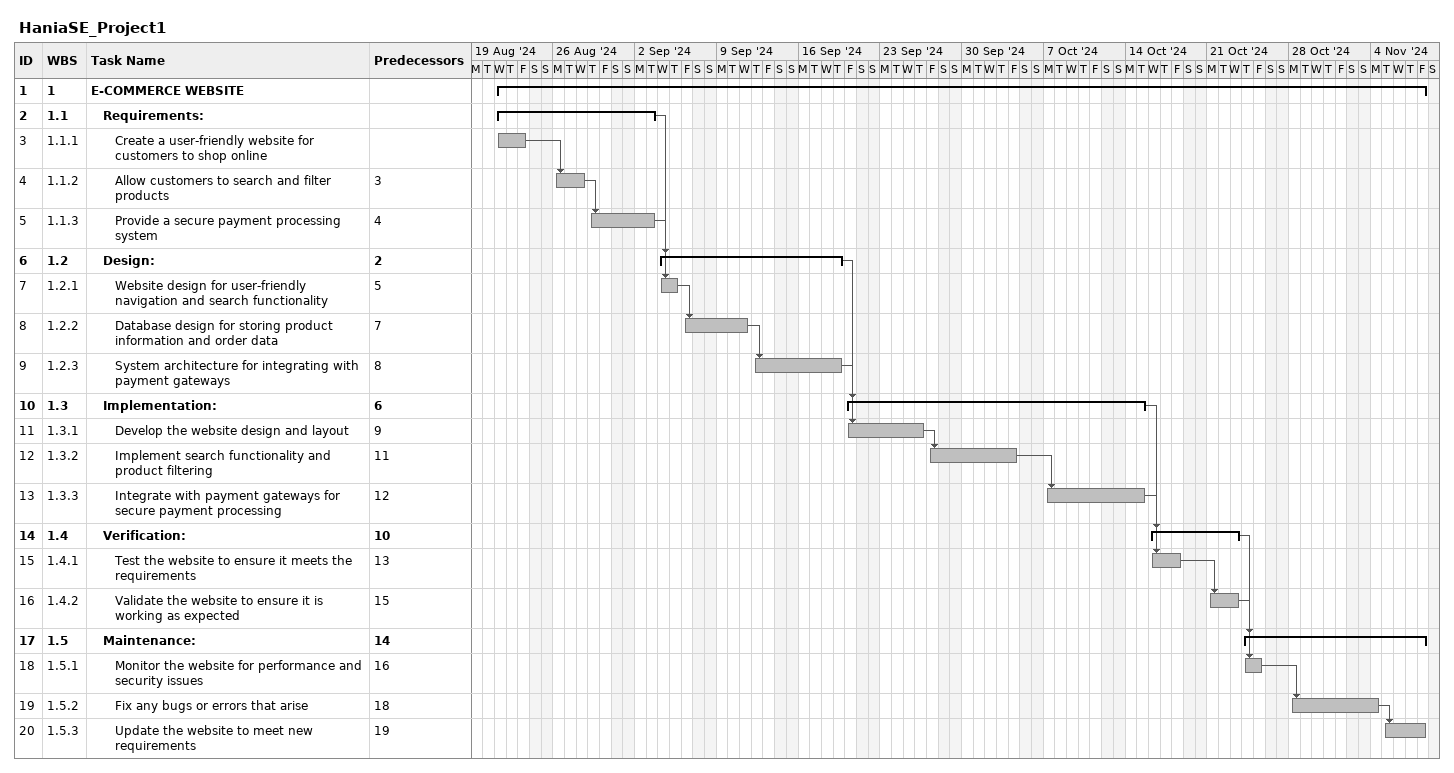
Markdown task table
HaniaSE_Project1

| ID | WBS | Task | Start | Finish | Predecessors |
|---|---|---|---|---|---|
| 1 | 1 | **E-COMMERCE WEBSITE** | 2024-08-21 | 2024-11-08 |  |
| 2 | 1.1 | **Requirements:** | 2024-08-21 | 2024-09-03 |  |
| 3 | 1.1.1 | Create a user-friendly website for customers to shop online | 2024-08-21 | 2024-08-23 |  |
| 4 | 1.1.2 | Allow customers to search and filter products | 2024-08-26 | 2024-08-28 | 3 |
| 5 | 1.1.3 | Provide a secure payment processing system | 2024-08-29 | 2024-09-03 | 4 |
| 6 | 1.2 | **Design:** | 2024-09-04 | 2024-09-19 | 2 |
| 7 | 1.2.1 | Website design for user-friendly navigation and search functionality | 2024-09-04 | 2024-09-05 | 5 |
| 8 | 1.2.2 | Database design for storing product information and order data | 2024-09-06 | 2024-09-11 | 7 |
| 9 | 1.2.3 | System architecture for integrating with payment gateways | 2024-09-12 | 2024-09-19 | 8 |
| 10 | 1.3 | **Implementation:** | 2024-09-20 | 2024-10-15 | 6 |
| 11 | 1.3.1 | Develop the website design and layout | 2024-09-20 | 2024-09-26 | 9 |
| 12 | 1.3.2 | Implement search functionality and product filtering | 2024-09-27 | 2024-10-04 | 11 |
| 13 | 1.3.3 | Integrate with payment gateways for secure payment processing | 2024-10-07 | 2024-10-15 | 12 |
| 14 | 1.4 | **Verification:** | 2024-10-16 | 2024-10-23 | 10 |
| 15 | 1.4.1 | Test the website to ensure it meets the requirements | 2024-10-16 | 2024-10-18 | 13 |
| 16 | 1.4.2 | Validate the website to ensure it is working as expected | 2024-10-21 | 2024-10-23 | 15 |
| 17 | 1.5 | **Maintenance:** | 2024-10-24 | 2024-11-08 | 14 |
| 18 | 1.5.1 | Monitor the website for performance and security issues | 2024-10-24 | 2024-10-25 | 16 |
| 19 | 1.5.2 | Fix any bugs or errors that arise | 2024-10-28 | 2024-11-04 | 18 |
| 20 | 1.5.3 | Update the website to meet new requirements | 2024-11-05 | 2024-11-08 | 19 |
